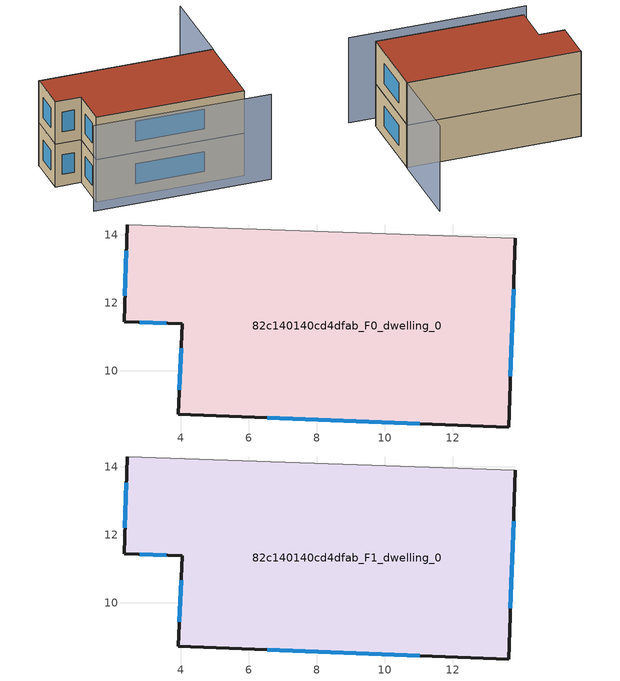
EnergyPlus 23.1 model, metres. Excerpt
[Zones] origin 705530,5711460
82c140140cd4dfab_F0_dwelling_0
 floor ground (EU_floor_Construction): 13.84,13.89 13.64,8.34 3.94,8.72 4.04,11.38 2.34,11.44 2.42,14.28 z0
 wall outside (EU_wall_Construction): 2.42,14.28 2.34,11.44 4.04,11.38 3.94,8.72 13.64,8.34 13.84,13.89 z0:3
 wall adiabatic (EU_wall_Construction): 13.84,13.89 2.42,14.28 z0:3
 window (EU_Window_Construction): 2.8,11.42 3.58,11.39 / 2.4,13.52 2.36,12.2 / 13.7,9.83 13.79,12.4 / 6.54,8.62 11.03,8.45 / 4.01,10.66 3.96,9.43 z0.81:2.19
82c140140cd4dfab_F1_dwelling_0
 floor to 82c140140cd4dfab_F0_dwelling_0 (EU_floor_Construction): 13.84,13.89 13.64,8.34 3.94,8.72 4.04,11.38 2.34,11.44 2.42,14.28 z3
 wall outside (EU_wall_Construction): 2.42,14.28 2.34,11.44 4.04,11.38 3.94,8.72 13.64,8.34 13.84,13.89 z3:6
 wall adiabatic (EU_wall_Construction): 13.84,13.89 2.42,14.28 z3:6
 window (EU_Window_Construction): 2.8,11.42 3.58,11.39 / 2.4,13.52 2.36,12.2 / 13.7,9.83 13.79,12.4 / 6.54,8.62 11.03,8.45 / 4.01,10.66 3.96,9.43 z3.81:5.19
 roof outside (EU_roof_Construction): 13.64,8.34 13.84,13.89 2.42,14.28 2.34,11.44 4.04,11.38 3.94,8.72 z6
shading: 3.37,7.74 15.01,7.31 / 14.06,19.72 13.85,13.89 / 13.85,13.89 2.42,14.28 z0:6
[Building]
EU S2 Campaign: North Axis=0; Terrain=City; Solar Distribution=FullExterior
[Site:Location]
London: Latitude=51.5; Longitude=-0.5; Time Zone=0; Elevation=25
[SizingPeriod:WeatherFileDays]
AnnualSizingPeriod: Begin Month=1; Begin Day of Month=1; End Month=12; End Day of Month=31; Day of Week for Start Day=Monday; Use Weather File Daylight Saving Period=No; Use Weather File Rain and Snow Indicators=No
[MATERIAL]
EU_InternalMass_Material: Roughness=MediumRough; Thickness=0.1; Conductivity=1; Density=1800; Specific Heat=900; Thermal Absorptance=0.9; Solar Absorptance=0.7; Visible Absorptance=0.7
[MATERIAL:NOMASS] Roughness=MediumRough; Thermal Absorptance=0.9; Solar Absorptance=0.7; Visible Absorptance=0.7
Name | Thermal Resistance
EU_wall_NoMass | 0.735294
EU_roof_NoMass | 0.520833
EU_floor_NoMass | 1.81159
[WINDOWMATERIAL:SIMPLEGLAZINGSYSTEM]
EU_Window_SimpleGlazing: UFactor=3.92; Solar Heat Gain Coefficient=0.85; Visible Transmittance=0.85
[CONSTRUCTION]
EU_wall_Construction: EU_wall_NoMass
EU_roof_Construction: EU_roof_NoMass
EU_floor_Construction: EU_floor_NoMass
EU_Window_Construction: EU_Window_SimpleGlazing
EU_InternalMass_Construction: EU_InternalMass_Material
[ZONE] Type=1; Multiplier=1; Ceiling Height=autocalculate; Volume=175.545; Floor Area=autocalculate; Part of Total Floor Area=Yes
82c140140cd4dfab_F0_dwelling_0; 82c140140cd4dfab_F1_dwelling_0
[INTERNALMASS] Construction=EU_InternalMass_Construction; Surface Area=58.515
Name | Zone or ZoneList
82c140140cd4dfab_F0_dwelling_0_EU_InternalMass | 82c140140cd4dfab_F0_dwelling_0
82c140140cd4dfab_F1_dwelling_0_EU_InternalMass | 82c140140cd4dfab_F1_dwelling_0
[OTHEREQUIPMENT] Fuel Type=Electricity; Design Level Calculation Method=Watts/Area; Power per Zone Floor Area=1; Fraction Latent=0; Fraction Radiant=0; Fraction Lost=0; Carbon Dioxide Generation Rate=0; EndUse Subcategory=EU_Step8_InternalGains
Name | Zone or ZoneList or Space or SpaceList | Schedule
EU_Step8_InternalGain_82c140140cd4dfab_F0_dwelling_0_f000 | 82c140140cd4dfab_F0_dwelling_0 | EU_Step8_GainSchedule_82c140140cd4dfab_F0_dwelling_0_f000
EU_Step8_InternalGain_82c140140cd4dfab_F1_dwelling_0_f000 | 82c140140cd4dfab_F1_dwelling_0 | EU_Step8_GainSchedule_82c140140cd4dfab_F1_dwelling_0_f000
[ZONEVENTILATION:DESIGNFLOWRATE] Schedule=EU_AlwaysOn; Design Flow Rate Calculation Method=AirChanges/Hour; Air Changes per Hour=0.48; Ventilation Type=Natural; Fan Pressure Rise=0; Fan Total Efficiency=1; Constant Term Coefficient=1; Temperature Term Coefficient=0; Velocity Term Coefficient=0; Velocity Squared Term Coefficient=0; Minimum Indoor Temperature=-100; Maximum Indoor Temperature=100; Delta Temperature=-100; Minimum Outdoor Temperature=-100; Maximum Outdoor Temperature=100; Maximum Wind Speed=40
Name | Zone or ZoneList or Space or SpaceList
EU_ConstantAir_82c140140cd4dfab_F0_dwelling_0 | 82c140140cd4dfab_F0_dwelling_0
EU_ConstantAir_82c140140cd4dfab_F1_dwelling_0 | 82c140140cd4dfab_F1_dwelling_0
[HVACTEMPLATE:THERMOSTAT] Constant Heating Setpoint=20; Constant Cooling Setpoint=50
EU_HeatOnly_82c140140cd4dfab_F0_dwelling_0; EU_HeatOnly_82c140140cd4dfab_F1_dwelling_0
[HVACTEMPLATE:ZONE:IDEALLOADSAIRSYSTEM] System Availability Schedule=EU_AlwaysOn; Maximum Heating Supply Air Temperature=50; Minimum Cooling Supply Air Temperature=13; Maximum Heating Supply Air Humidity Ratio=0.0156; Minimum Cooling Supply Air Humidity Ratio=0.0077; Heating Limit=NoLimit; Cooling Limit=NoLimit; Heating Availability Schedule=EU_AlwaysOn; Cooling Availability Schedule=EU_CoolingOff; Dehumidification Control Type=ConstantSensibleHeatRatio; Cooling Sensible Heat Ratio=0.7; Dehumidification Setpoint=60; Humidification Control Type=None; Humidification Setpoint=30; Outdoor Air Method=None; Outdoor Air Flow Rate per Person=0.00944; Outdoor Air Flow Rate per Zone Floor Area=0; Outdoor Air Flow Rate per Zone=0; Demand Controlled Ventilation Type=None; Outdoor Air Economizer Type=NoEconomizer; Heat Recovery Type=None; Sensible Heat Recovery Effectiveness=0.7; Latent Heat Recovery Effectiveness=0.65
Name | Template Thermostat
82c140140cd4dfab_F0_dwelling_0 | EU_HeatOnly_82c140140cd4dfab_F0_dwelling_0
82c140140cd4dfab_F1_dwelling_0 | EU_HeatOnly_82c140140cd4dfab_F1_dwelling_0
[SIZING:ZONE] Zone Cooling Design Supply Air Temperature Input Method=SupplyAirTemperature; Zone Cooling Design Supply Air Temperature=13; Zone Heating Design Supply Air Temperature Input Method=SupplyAirTemperature; Zone Heating Design Supply Air Temperature=50; Zone Cooling Design Supply Air Humidity Ratio=0.008; Zone Heating Design Supply Air Humidity Ratio=0.008; Cooling Design Air Flow Method=DesignDay; Cooling Design Air Flow Rate=0; Cooling Minimum Air Flow per Zone Floor Area=0.000762; Cooling Minimum Air Flow=0; Cooling Minimum Air Flow Fraction=0.2; Heating Design Air Flow Method=DesignDay; Heating Design Air Flow Rate=0; Heating Maximum Air Flow per Zone Floor Area=0.002032; Heating Maximum Air Flow=0.141576; Heating Maximum Air Flow Fraction=0.3; Account for Dedicated Outdoor Air System=No; Dedicated Outdoor Air System Control Strategy=NeutralSupplyAir; Dedicated Outdoor Air Low Setpoint Temperature for Design=autosize; Dedicated Outdoor Air High Setpoint Temperature for Design=autosize; Zone Load Sizing Method=Sensible Load Only No Latent Load; Zone Latent Cooling Design Supply Air Humidity Ratio Input Method=HumidityRatioDifference; Zone Cooling Design Supply Air Humidity Ratio Difference=0.005; Zone Latent Heating Design Supply Air Humidity Ratio Input Method=HumidityRatioDifference; Zone Humidification Design Supply Air Humidity Ratio Difference=0.005
82c140140cd4dfab_F0_dwelling_0; 82c140140cd4dfab_F1_dwelling_0
[SCHEDULE:CONSTANT]
Name | Hourly Value
EU_AlwaysOn | 1
EU_CoolingOff | 0
[SCHEDULE:FILE] Column Number=1; Rows to Skip at Top=0; Number of Hours of Data=8760; Column Separator=Comma; Interpolate to Timestep=No; Minutes per Item=60; Adjust Schedule for Daylight Savings=Yes
Name | File
EU_Step8_GainSchedule_82c140140cd4dfab_F0_dwelling_0_f000 | ../../schedules/82c140140cd4dfab/82c140140cd4dfab_F0_dwelling_0_f000_gain.csv
EU_Step8_GainSchedule_82c140140cd4dfab_F1_dwelling_0_f000 | ../../schedules/82c140140cd4dfab/82c140140cd4dfab_F1_dwelling_0_f000_gain.csv
